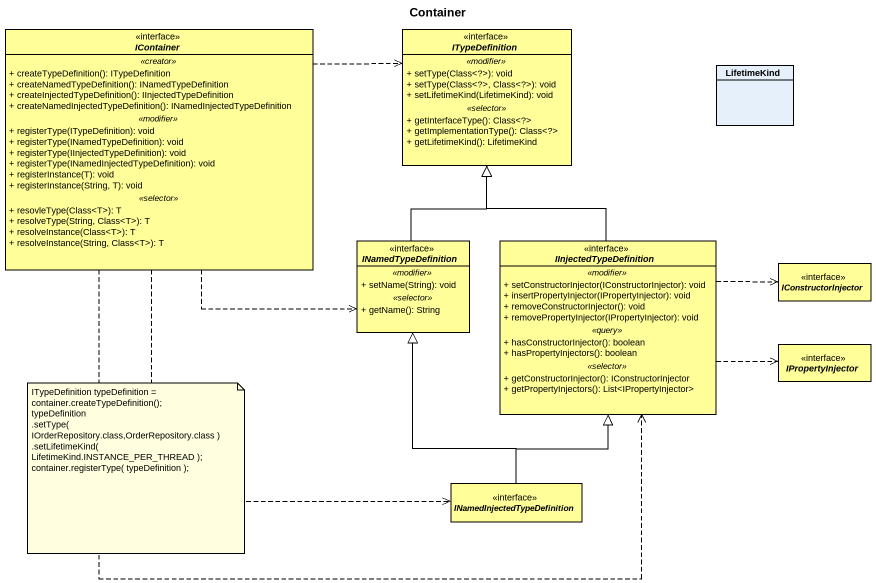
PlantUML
@startuml
title Container
hide circle
hide empty members
skinparam classAttributeIconSize 0
interface IContainer #FFFE99 {
  .. <<creator>> ..
  + createTypeDefinition(): ITypeDefinition
  + createNamedTypeDefinition(): INamedTypeDefinition
  + createInjectedTypeDefinition(): IInjectedTypeDefinition
  + createNamedInjectedTypeDefinition(): INamedInjectedTypeDefinition
  .. <<modifier>> ..
  + registerType(ITypeDefinition): void
  + registerType(INamedTypeDefinition): void
  + registerType(IInjectedTypeDefinition): void
  + registerType(INamedInjectedTypeDefinition): void
  + registerInstance(T): void
  + registerInstance(String, T): void
  .. <<selector>> ..
  + resovleType(Class<T>): T
  + resolveType(String, Class<T>): T
  + resolveInstance(Class<T>): T
  + resolveInstance(String, Class<T>): T
}
interface ITypeDefinition #FFFE99 {
  .. <<modifier>> ..
  + setType(Class<?>): void
  + setType(Class<?>, Class<?>): void
  + setLifetimeKind(LifetimeKind): void
  .. <<selector>> ..
  + getInterfaceType(): Class<?>
  + getImplementationType(): Class<?>
  + getLifetimeKind(): LifetimeKind
}
class LifetimeKind
interface INamedTypeDefinition #FFFE99 {
  .. <<modifier>> ..
  + setName(String): void
  .. <<selector>> ..
  + getName(): String
}
interface IInjectedTypeDefinition #FFFE99 {
  .. <<modifier>> ..
  + setConstructorInjector(IConstructorInjector): void
  + insertPropertyInjector(IPropertyInjector): void
  + removeConstructorInjector(): void
  + removePropertyInjector(IPropertyInjector): void
  .. <<query>> ..
  + hasConstructorInjector(): boolean
  + hasPropertyInjectors(): boolean
  .. <<selector>> ..
  + getConstructorInjector(): IConstructorInjector
  + getPropertyInjectors(): List<IPropertyInjector>
}
interface IConstructorInjector #FFFE99
interface IPropertyInjector #FFFE99
interface INamedInjectedTypeDefinition #FFFE99
IContainer .right.> ITypeDefinition
IContainer .right.> INamedTypeDefinition
IContainer .right.> IInjectedTypeDefinition
IContainer ..> INamedInjectedTypeDefinition
INamedTypeDefinition -up-|> ITypeDefinition
IInjectedTypeDefinition -up-|> ITypeDefinition
IInjectedTypeDefinition .right.> IConstructorInjector
IInjectedTypeDefinition .right.> IPropertyInjector
INamedInjectedTypeDefinition -up-|> INamedTypeDefinition
INamedInjectedTypeDefinition -up-|> IInjectedTypeDefinition
note as N1
  ITypeDefinition typeDefinition = container.createTypeDefinition();
  typeDefinition
  .setType( IOrderRepository.class,OrderRepository.class )
  .setLifetimeKind( LifetimeKind.INSTANCE_PER_THREAD );
  container.registerType( typeDefinition );
end note
@enduml
